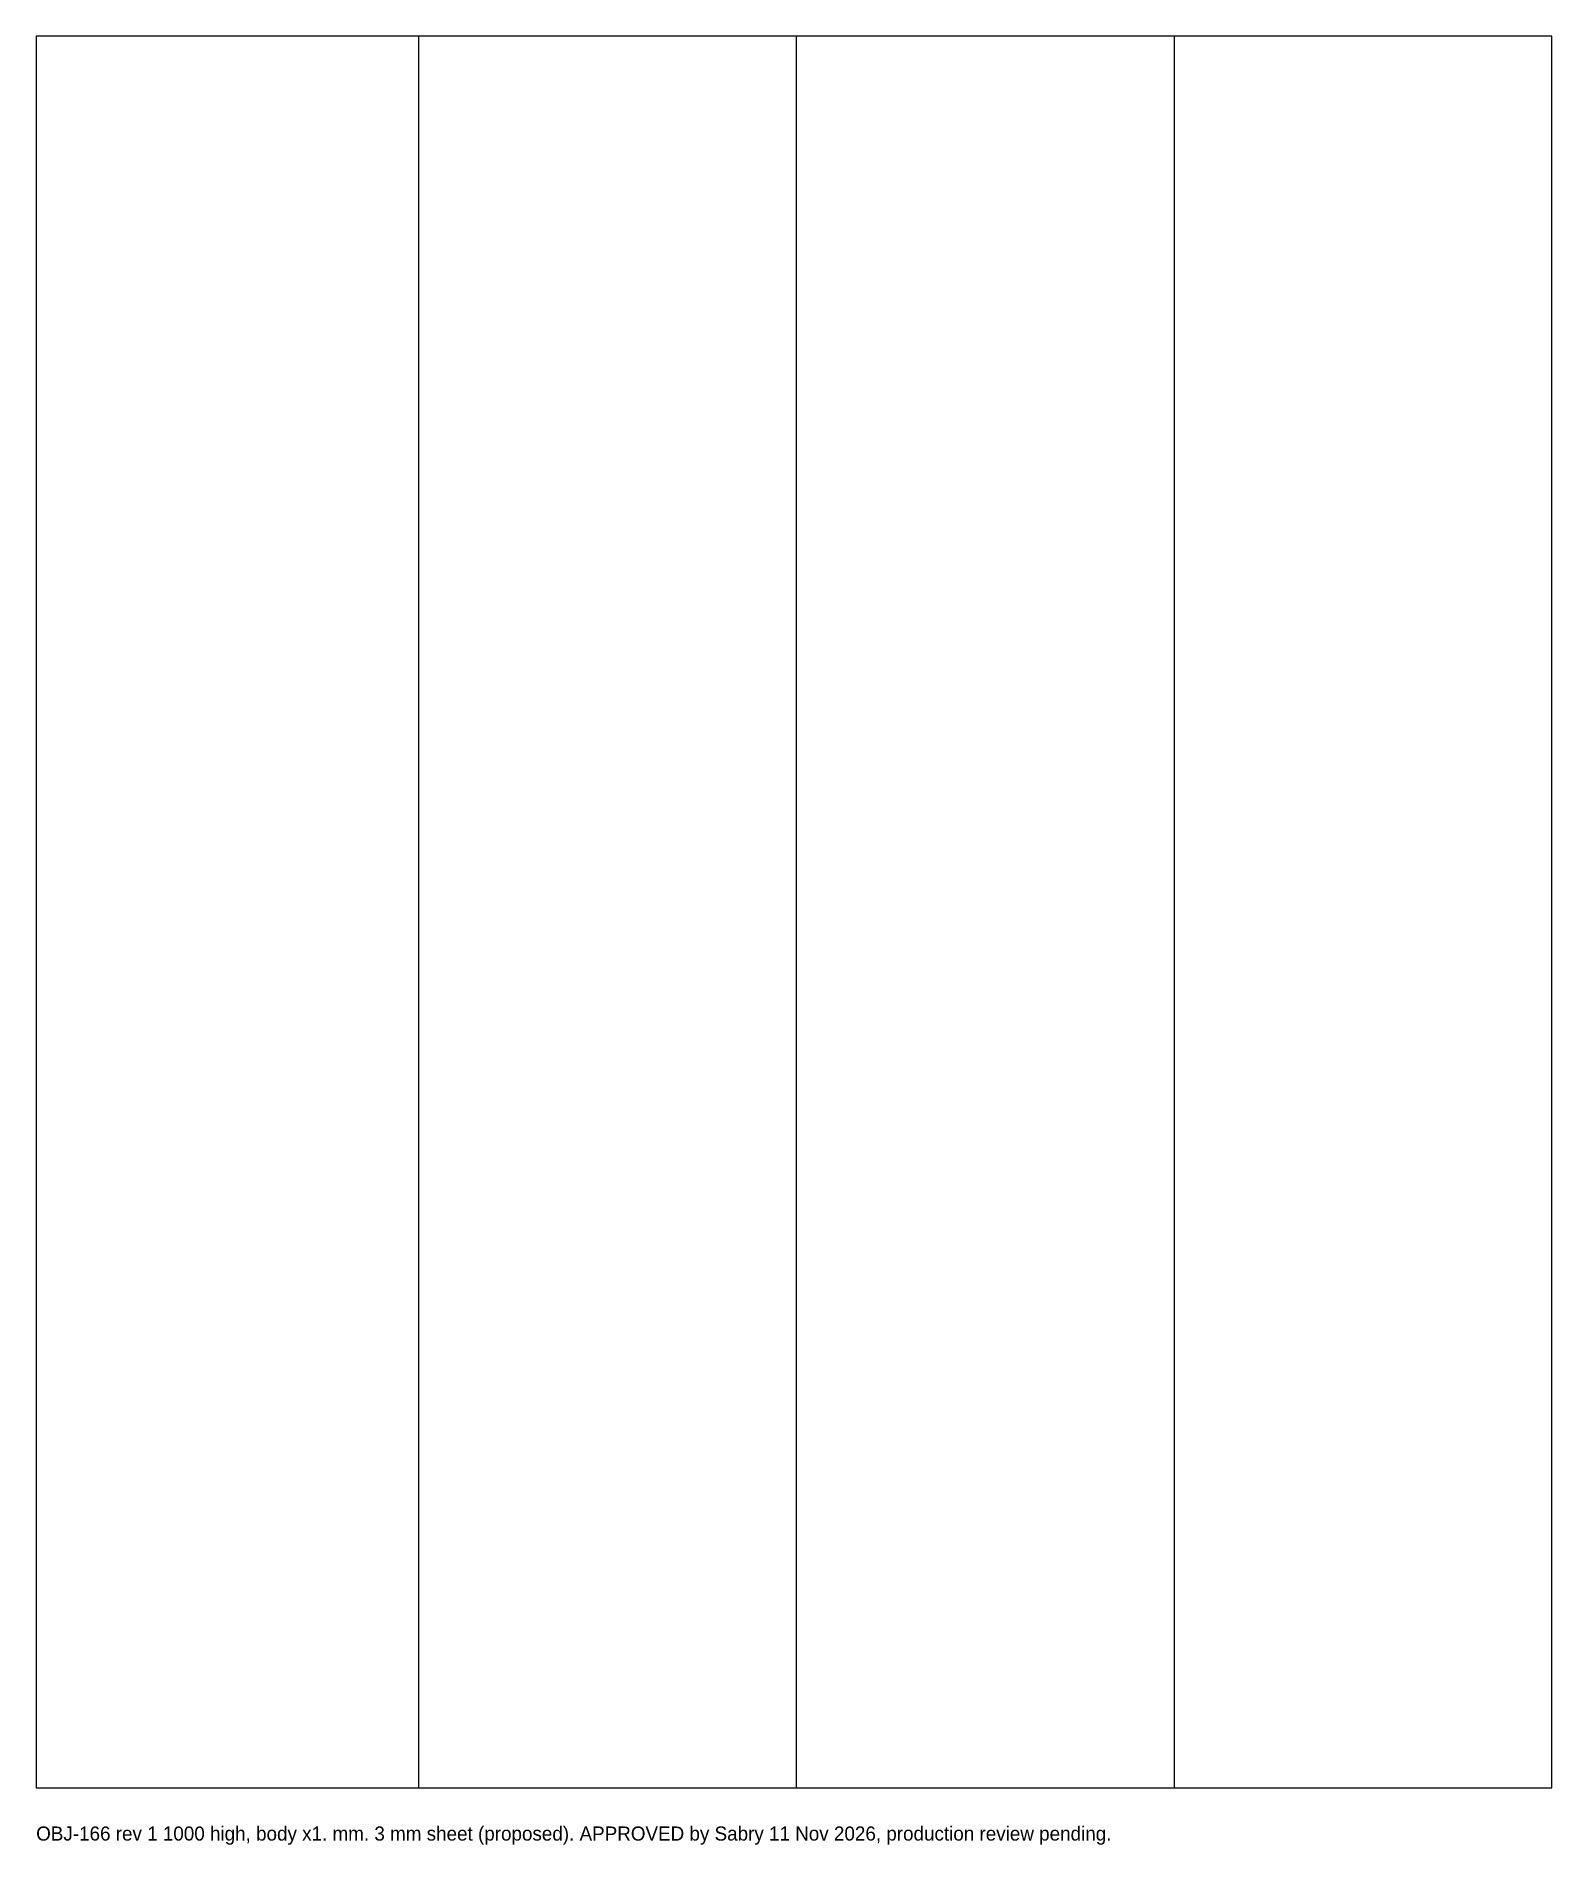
# Model space of a CAD drawing. Header units: millimetres. Extents: x 0 to 861, y -32 to 995.
import ezdxf

# ---------------------------------------------------------------- set-up
doc = ezdxf.new("R2010")
doc.units = ezdxf.units.MM
for name, color, linetype in [('BEND', 5, 'Continuous'), ('CUT', 7, 'Continuous'), ('NOTE', 8, 'Continuous')]:
    doc.layers.add(name, color=color, linetype=linetype)

msp = doc.modelspace()

# ---------------------------------------------------------------- linework, layer by layer
at = {"layer": 'BEND'}
for p, q in [((217.3, 0), (217.3, 995)), ((431.9, 0), (431.9, 995)), ((646.5, 0), (646.5, 995))]:
    msp.add_line(p, q, dxfattribs=at)
at = {"layer": 'CUT'}
msp.add_lwpolyline([(0, 0), (860.8, 0), (860.8, 995), (0, 995)], close=True, dxfattribs=at)

# ---------------------------------------------------------------- texts
at = {"layer": 'NOTE'}
msp.add_text('OBJ-166 rev 1 1000 high, body x1. mm. 3 mm sheet (proposed). APPROVED by Sabry 11 Nov 2026, production review pending.', height=8, dxfattribs=at).set_placement((0, -30))

doc.saveas('drawing.dxf')
